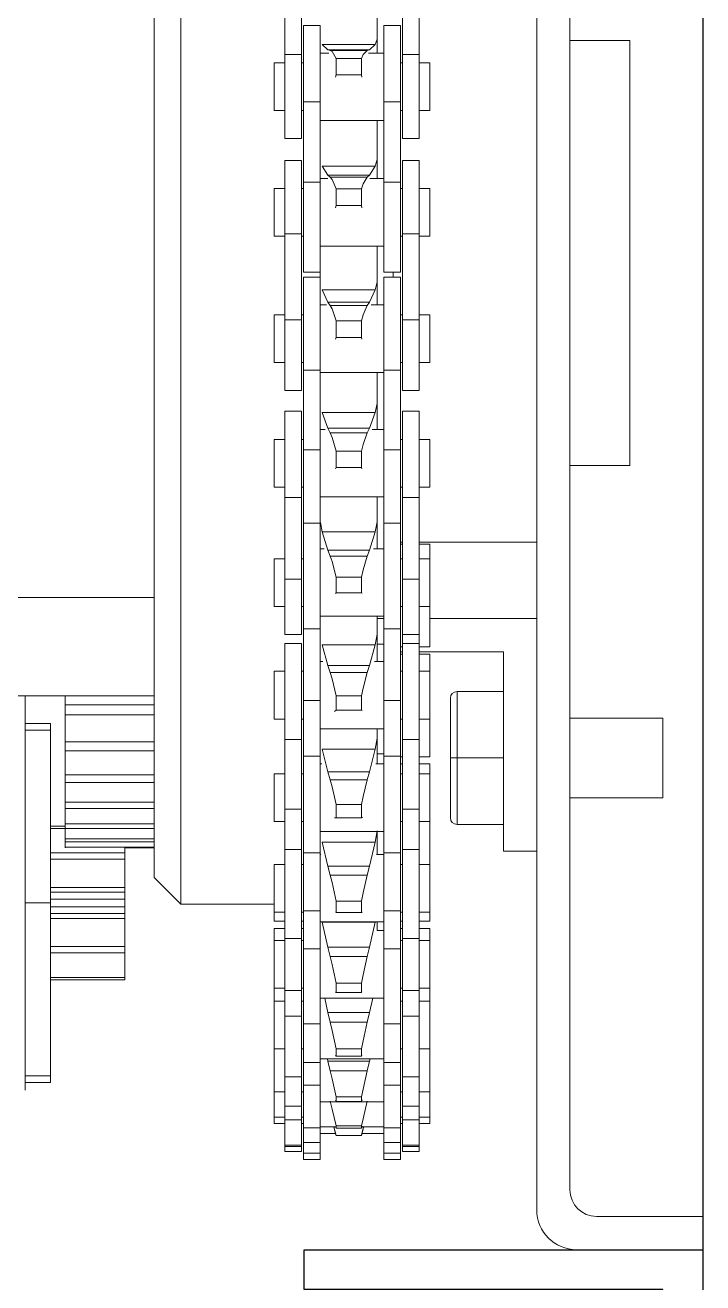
# Model space of a CAD drawing. Header units: millimetres. Extents: x 16974795 to 16999425, y -19668830 to -19651550.
# Drawn here: x 16993825.3 to 16993927.3, y -19660213 to -19660023.7 of the extents above; entities that cross this region are included whole.
import ezdxf

# ---------------------------------------------------------------- set-up
doc = ezdxf.new("R2010")
doc.units = ezdxf.units.MM
doc.header["$LTSCALE"] = 1200
doc.header["$MEASUREMENT"] = 0
doc.layers.get('0').update_dxf_attribs({"linetype": 'CONTINUOUS'})
doc.layers.add('가이드레일', color=4, linetype='CONTINUOUS')

# ---------------------------------------------------------------- blocks, each defined once
blk = doc.blocks.new('100K2')
at = {"color": 7, "linetype": 'Continuous', "lineweight": 15}
for p, q in [((1437.953, 278.294), (1437.953, 134.294)), ((1435.453, 276.794), (1435.453, 135.794)), ((1464.746, 157.294), (1464.746, 255.294)), ((1466.746, 253.294), (1466.746, 159.294)), ((1446.806, 227.466), (1446.806, 221.22)), ((1448.056, 221.22), (1448.056, 227.466)), ((1455.656, 221.22), (1455.656, 227.466)), ((1456.906, 227.466), (1456.906, 221.22)), ((1449.953, 222.381), (1449.953, 225.169)), ((1449.466, 223.424), (1448.216, 223.424)), ((1448.216, 217.656), (1448.216, 223.424)), ((1449.466, 217.656), (1449.466, 223.424)), ((1455.496, 223.424), (1454.246, 223.424)), ((1454.246, 223.424), (1454.246, 217.656)), ((1455.496, 223.424), (1455.496, 217.656)), ((1435.453, 222.294), (1430.953, 222.294)), ((1430.953, 222.294), (1430.953, 190.294)), ((1449.953, 222.381), (1450.103, 221.97)), ((1449.953, 221.341), (1449.953, 222.381)), ((1450.103, 221.97), (1450.535, 221.584)), ((1450.103, 221.97), (1454.096, 221.97)), ((1450.535, 221.584), (1450.71, 221.542)), ((1450.535, 221.584), (1453.664, 221.584)), ((1450.71, 221.542), (1453.489, 221.542)), ((1453.489, 221.542), (1453.664, 221.584)), ((1453.664, 221.584), (1454.096, 221.97)), ((1446.806, 220.596), (1446.006, 220.596)), ((1446.006, 220.596), (1446.006, 217.006)), ((1446.806, 221.22), (1446.806, 214.901)), ((1446.806, 221.22), (1448.056, 221.22)), ((1448.056, 214.901), (1448.056, 221.22)), ((1448.216, 220.596), (1448.056, 220.596)), ((1450.609, 221.341), (1449.466, 221.341)), ((1451.144, 219.699), (1451.144, 220.939)), ((1451.144, 220.939), (1453.055, 220.939)), ((1453.055, 219.699), (1453.055, 220.939)), ((1454.246, 221.341), (1453.59, 221.341)), ((1455.656, 220.596), (1455.496, 220.596)), ((1455.656, 221.22), (1456.906, 221.22)), ((1455.656, 214.901), (1455.656, 221.22)), ((1456.906, 221.22), (1456.906, 214.901)), ((1457.706, 220.596), (1456.906, 220.596)), ((1457.706, 220.596), (1457.706, 217.006)), ((1451.144, 219.699), (1451.105, 219.527)), ((1453.055, 219.699), (1451.144, 219.699)), ((1453.094, 219.527), (1453.055, 219.699)), ((1446.006, 217.006), (1446.806, 217.006)), ((1448.056, 217.006), (1448.216, 217.006)), ((1448.216, 217.656), (1449.466, 217.656)), ((1448.216, 211.611), (1448.216, 217.656)), ((1449.466, 211.611), (1449.466, 217.656)), ((1455.496, 217.656), (1454.246, 217.656)), ((1454.246, 217.656), (1454.246, 211.611)), ((1455.496, 217.656), (1455.496, 211.611)), ((1455.496, 217.006), (1455.656, 217.006)), ((1456.906, 217.006), (1457.706, 217.006)), ((1449.466, 216.261), (1454.246, 216.261)), ((1449.953, 213.332), (1449.953, 216.211)), ((1446.806, 214.901), (1448.056, 214.901)), ((1455.656, 214.901), (1456.906, 214.901)), ((1448.056, 213.247), (1446.806, 213.247)), ((1446.806, 213.247), (1446.806, 207.744)), ((1448.056, 207.744), (1448.056, 213.247)), ((1449.953, 213.332), (1450.103, 212.817)), ((1449.953, 211.887), (1449.953, 213.332)), ((1456.906, 213.247), (1455.656, 213.247)), ((1455.656, 207.744), (1455.656, 213.247)), ((1456.906, 213.247), (1456.906, 207.744)), ((1450.103, 212.817), (1450.535, 212.154)), ((1450.103, 212.817), (1454.096, 212.817)), ((1450.535, 212.154), (1450.71, 212.004)), ((1450.535, 212.154), (1453.664, 212.154)), ((1450.71, 212.004), (1453.489, 212.004)), ((1453.489, 212.004), (1453.664, 212.154)), ((1453.664, 212.154), (1454.096, 212.817)), ((1446.806, 211.142), (1446.006, 211.142)), ((1446.006, 211.142), (1446.006, 207.552)), ((1448.216, 211.142), (1448.056, 211.142)), ((1448.216, 211.611), (1449.466, 211.611)), ((1448.216, 204.847), (1448.216, 211.611)), ((1450.516, 211.887), (1449.466, 211.887)), ((1449.466, 204.847), (1449.466, 211.611)), ((1451.144, 209.855), (1451.144, 211.121)), ((1451.144, 211.121), (1453.055, 211.121)), ((1453.055, 209.855), (1453.055, 211.121)), ((1454.246, 211.887), (1453.683, 211.887)), ((1455.496, 211.611), (1454.246, 211.611)), ((1454.246, 211.611), (1454.246, 204.847)), ((1455.496, 211.611), (1455.496, 204.847)), ((1455.656, 211.142), (1455.496, 211.142)), ((1457.706, 211.142), (1456.906, 211.142)), ((1457.706, 211.142), (1457.706, 207.552)), ((1451.144, 209.855), (1451.105, 209.704)), ((1453.055, 209.855), (1451.144, 209.855)), ((1453.094, 209.704), (1453.055, 209.855)), ((1446.006, 207.552), (1446.806, 207.552)), ((1446.806, 207.744), (1448.056, 207.744)), ((1446.806, 207.744), (1446.806, 201.262)), ((1448.056, 201.262), (1448.056, 207.744)), ((1448.056, 207.552), (1448.216, 207.552)), ((1455.496, 207.552), (1455.656, 207.552)), ((1455.656, 207.744), (1456.906, 207.744)), ((1455.656, 201.262), (1455.656, 207.744)), ((1456.906, 207.744), (1456.906, 201.262)), ((1456.906, 207.552), (1457.706, 207.552)), ((1449.466, 206.807), (1454.246, 206.807)), ((1449.953, 204.126), (1449.953, 206.807)), ((1448.216, 204.847), (1449.466, 204.847)), ((1449.466, 204.467), (1448.216, 204.467)), ((1448.216, 197.484), (1448.216, 204.467)), ((1448.746, 204.847), (1448.746, 204.467)), ((1449.466, 197.484), (1449.466, 204.467)), ((1454.246, 204.847), (1455.496, 204.847)), ((1454.246, 204.467), (1454.246, 204.847)), ((1455.496, 204.467), (1454.246, 204.467)), ((1454.246, 204.467), (1454.246, 197.484)), ((1455.496, 204.467), (1455.496, 197.484)), ((1449.953, 204.126), (1450.103, 203.517)), ((1449.953, 202.391), (1449.953, 204.126)), ((1450.103, 203.517), (1450.535, 202.594)), ((1450.103, 203.517), (1454.096, 203.517)), ((1453.664, 202.594), (1454.096, 203.517)), ((1450.535, 202.594), (1450.71, 202.339)), ((1450.535, 202.594), (1453.664, 202.594)), ((1453.489, 202.339), (1453.664, 202.594)), ((1446.806, 201.646), (1446.006, 201.646)), ((1446.006, 201.646), (1446.006, 198.056)), ((1448.216, 201.646), (1448.056, 201.646)), ((1450.421, 202.391), (1449.466, 202.391)), ((1450.71, 202.339), (1453.489, 202.339)), ((1454.246, 202.391), (1453.778, 202.391)), ((1455.656, 201.646), (1455.496, 201.646)), ((1457.706, 201.646), (1456.906, 201.646)), ((1457.706, 201.646), (1457.706, 198.056)), ((1446.806, 201.262), (1448.056, 201.262)), ((1446.806, 201.262), (1446.806, 195.951)), ((1448.056, 195.951), (1448.056, 201.262)), ((1451.144, 199.932), (1451.144, 201.195)), ((1451.144, 201.195), (1453.055, 201.195)), ((1453.055, 199.932), (1453.055, 201.195)), ((1455.656, 201.262), (1456.906, 201.262)), ((1455.656, 195.951), (1455.656, 201.262)), ((1456.906, 201.262), (1456.906, 195.951)), ((1451.144, 199.932), (1451.106, 199.805)), ((1453.055, 199.932), (1451.144, 199.932)), ((1453.093, 199.805), (1453.055, 199.932)), ((1446.006, 198.056), (1446.806, 198.056)), ((1448.056, 198.056), (1448.216, 198.056)), ((1455.496, 198.056), (1455.656, 198.056)), ((1456.906, 198.056), (1457.706, 198.056)), ((1448.216, 197.484), (1449.466, 197.484)), ((1448.216, 191.491), (1448.216, 197.484)), ((1449.466, 191.491), (1449.466, 197.484)), ((1449.466, 197.311), (1454.246, 197.311)), ((1449.953, 194.968), (1449.953, 197.311)), ((1455.496, 197.484), (1454.246, 197.484)), ((1454.246, 197.484), (1454.246, 191.491)), ((1455.496, 197.484), (1455.496, 191.491)), ((1446.806, 195.951), (1448.056, 195.951)), ((1455.656, 195.951), (1456.906, 195.951)), ((1449.953, 194.968), (1450.103, 194.28)), ((1449.953, 193.013), (1449.953, 194.968)), ((1448.056, 194.386), (1446.806, 194.386)), ((1446.806, 194.386), (1446.806, 187.9)), ((1448.056, 187.9), (1448.056, 194.386)), ((1450.103, 194.28), (1450.535, 193.117)), ((1450.103, 194.28), (1454.096, 194.28)), ((1453.664, 193.117), (1454.096, 194.28)), ((1456.906, 194.386), (1455.656, 194.386)), ((1455.656, 187.9), (1455.656, 194.386)), ((1456.906, 194.386), (1456.906, 187.9)), ((1450.535, 193.117), (1450.71, 192.762)), ((1450.535, 193.117), (1453.664, 193.117)), ((1453.489, 192.762), (1453.664, 193.117)), ((1446.806, 192.268), (1446.006, 192.268)), ((1446.006, 192.268), (1446.006, 188.678)), ((1448.216, 192.268), (1448.056, 192.268)), ((1450.327, 193.013), (1449.466, 193.013)), ((1450.71, 192.762), (1453.489, 192.762)), ((1454.246, 193.013), (1453.872, 193.013)), ((1455.656, 192.268), (1455.496, 192.268)), ((1457.706, 192.268), (1456.906, 192.268)), ((1457.706, 192.268), (1457.706, 188.678)), ((1448.216, 191.491), (1449.466, 191.491)), ((1448.216, 185.973), (1448.216, 191.491)), ((1449.466, 185.973), (1449.466, 191.491)), ((1451.144, 190.151), (1451.144, 191.384)), ((1451.144, 191.384), (1453.055, 191.384)), ((1453.055, 190.151), (1453.055, 191.384)), ((1455.496, 191.491), (1454.246, 191.491)), ((1454.246, 191.491), (1454.246, 185.973)), ((1455.496, 191.491), (1455.496, 185.973)), ((1430.953, 190.294), (1435.453, 190.294)), ((1451.144, 190.151), (1451.106, 190.05)), ((1453.055, 190.151), (1451.144, 190.151)), ((1453.093, 190.05), (1453.055, 190.151)), ((1446.006, 188.678), (1446.806, 188.678)), ((1448.056, 188.678), (1448.216, 188.678)), ((1455.496, 188.678), (1455.656, 188.678)), ((1456.906, 188.678), (1457.706, 188.678)), ((1446.806, 187.9), (1448.056, 187.9)), ((1446.806, 187.9), (1446.806, 181.761)), ((1448.056, 181.761), (1448.056, 187.9)), ((1449.466, 187.933), (1454.246, 187.933)), ((1449.953, 186.063), (1449.953, 187.933)), ((1455.656, 187.9), (1456.906, 187.9)), ((1455.656, 181.761), (1455.656, 187.9)), ((1456.906, 187.9), (1456.906, 181.761)), ((1448.216, 185.973), (1449.466, 185.973)), ((1448.216, 178.013), (1448.216, 185.973)), ((1449.466, 178.013), (1449.466, 185.973)), ((1449.953, 186.063), (1450.103, 185.312)), ((1449.953, 184.034), (1449.953, 186.063)), ((1454.246, 185.973), (1455.496, 185.973)), ((1454.246, 185.973), (1454.246, 178.013)), ((1455.496, 185.973), (1455.496, 178.013)), ((1437.953, 184.544), (1446.806, 184.544)), ((1448.056, 184.544), (1448.216, 184.544)), ((1450.103, 185.312), (1450.535, 183.934)), ((1450.103, 185.312), (1454.096, 185.312)), ((1453.664, 183.934), (1454.096, 185.312)), ((1446.806, 184.372), (1446.006, 184.372)), ((1446.006, 184.372), (1446.006, 183.289)), ((1448.216, 184.372), (1448.056, 184.372)), ((1450.237, 184.034), (1449.466, 184.034)), ((1450.535, 183.934), (1450.71, 183.487)), ((1450.535, 183.934), (1453.664, 183.934)), ((1453.489, 183.487), (1453.664, 183.934)), ((1454.246, 184.034), (1453.962, 184.034)), ((1446.806, 183.289), (1446.006, 183.289)), ((1446.006, 183.289), (1446.006, 179.699)), ((1448.216, 183.289), (1448.056, 183.289)), ((1450.71, 183.487), (1453.489, 183.487)), ((1455.656, 183.289), (1455.496, 183.289)), ((1457.706, 183.289), (1456.906, 183.289)), ((1457.706, 183.289), (1457.706, 179.699)), ((1446.806, 181.761), (1448.056, 181.761)), ((1446.806, 181.761), (1446.806, 177.594)), ((1448.056, 177.594), (1448.056, 181.761)), ((1451.144, 180.73), (1451.144, 181.905)), ((1451.144, 181.905), (1453.055, 181.905)), ((1453.055, 180.73), (1453.055, 181.905)), ((1455.656, 181.761), (1456.906, 181.761)), ((1455.656, 177.594), (1455.656, 181.761)), ((1456.906, 181.761), (1456.906, 177.594)), ((1451.144, 180.73), (1451.103, 180.689)), ((1453.055, 180.73), (1451.144, 180.73)), ((1453.094, 180.67), (1453.055, 180.73)), ((1489.746, 180.363), (1466.746, 180.363)), ((1446.006, 179.699), (1446.806, 179.699)), ((1446.006, 179.699), (1446.006, 176.648)), ((1448.056, 179.699), (1448.216, 179.699)), ((1449.466, 178.954), (1454.246, 178.954)), ((1449.953, 177.61), (1449.953, 178.954)), ((1455.496, 179.699), (1455.656, 179.699)), ((1456.906, 179.699), (1457.706, 179.699)), ((1446.006, 178.794), (1437.953, 178.794)), ((1448.216, 178.013), (1449.466, 178.013)), ((1448.216, 172.613), (1448.216, 178.013)), ((1449.466, 178.794), (1449.953, 178.794)), ((1449.466, 172.613), (1449.466, 178.013)), ((1455.496, 178.013), (1454.246, 178.013)), ((1454.246, 178.013), (1454.246, 172.613)), ((1455.496, 178.013), (1455.496, 172.613)), ((1446.806, 177.594), (1448.056, 177.594)), ((1446.806, 177.594), (1446.806, 176.921)), ((1448.056, 176.921), (1448.056, 177.594)), ((1449.953, 177.61), (1450.103, 176.812)), ((1449.953, 175.561), (1449.953, 177.61)), ((1455.656, 177.594), (1456.906, 177.594)), ((1440.453, 176.294), (1446.806, 176.294)), ((1440.453, 161.294), (1440.453, 176.294)), ((1446.006, 176.648), (1446.806, 176.648)), ((1446.806, 176.114), (1446.006, 176.114)), ((1446.006, 176.114), (1446.006, 174.816)), ((1448.056, 176.921), (1446.806, 176.921)), ((1446.806, 176.921), (1446.806, 169.696)), ((1448.056, 169.696), (1448.056, 176.921)), ((1448.056, 176.648), (1448.216, 176.648)), ((1448.056, 176.294), (1448.216, 176.294)), ((1448.216, 176.114), (1448.056, 176.114)), ((1449.953, 176.859), (1449.466, 176.859)), ((1450.103, 176.812), (1450.535, 175.25)), ((1450.103, 176.812), (1454.096, 176.812)), ((1453.664, 175.25), (1454.096, 176.812)), ((1456.906, 176.921), (1455.656, 176.921)), ((1455.656, 169.696), (1455.656, 176.921)), ((1456.906, 176.921), (1456.906, 169.696)), ((1450.151, 175.561), (1449.466, 175.561)), ((1450.535, 175.25), (1450.71, 174.722)), ((1450.535, 175.25), (1453.664, 175.25)), ((1453.489, 174.722), (1453.664, 175.25)), ((1454.246, 175.561), (1454.048, 175.561)), ((1446.806, 174.816), (1446.006, 174.816)), ((1446.006, 174.816), (1446.006, 171.226)), ((1448.216, 174.816), (1448.056, 174.816)), ((1450.71, 174.722), (1453.489, 174.722)), ((1455.656, 174.816), (1455.496, 174.816)), ((1457.706, 174.816), (1456.906, 174.816)), ((1457.706, 174.816), (1457.706, 171.226)), ((1443.953, 173.294), (1440.453, 173.294)), ((1443.953, 168.294), (1443.953, 173.294)), ((1444.453, 172.794), (1444.453, 168.294)), ((1448.216, 172.613), (1449.466, 172.613)), ((1448.216, 168.422), (1448.216, 172.613)), ((1449.466, 168.422), (1449.466, 172.613)), ((1451.144, 171.881), (1451.144, 172.972)), ((1451.144, 172.972), (1453.055, 172.972)), ((1453.055, 171.881), (1453.055, 172.972)), ((1455.496, 172.613), (1454.246, 172.613)), ((1454.246, 172.613), (1454.246, 168.422)), ((1455.496, 172.613), (1455.496, 168.422)), ((1489.746, 172.971), (1466.746, 172.971)), ((1473.453, 172.29), (1466.746, 172.29)), ((1473.453, 171.54), (1473.453, 172.29)), ((1476.453, 143.294), (1476.453, 172.971)), ((1435.453, 171.294), (1428.453, 171.294)), ((1428.453, 168.294), (1428.453, 171.294)), ((1451.144, 171.881), (1451.103, 171.869)), ((1453.055, 171.881), (1451.144, 171.881)), ((1453.175, 171.786), (1453.055, 171.881)), ((1466.746, 171.54), (1473.453, 171.54)), ((1446.006, 171.226), (1446.806, 171.226)), ((1446.006, 171.226), (1446.006, 168.389)), ((1448.056, 171.226), (1448.216, 171.226)), ((1449.466, 170.481), (1454.246, 170.481)), ((1449.953, 169.798), (1449.953, 170.481)), ((1455.496, 171.226), (1455.656, 171.226)), ((1456.906, 171.226), (1457.706, 171.226)), ((1474.553, 170.384), (1474.553, 170.884)), ((1474.553, 170.884), (1476.453, 170.884)), ((1474.553, 170.384), (1474.553, 157.384)), ((1476.453, 170.384), (1474.553, 170.384)), ((1446.806, 169.696), (1448.056, 169.696)), ((1446.806, 169.696), (1446.806, 164.434)), ((1448.056, 164.434), (1448.056, 169.696)), ((1449.953, 169.798), (1450.103, 168.97)), ((1449.953, 167.851), (1449.953, 169.798)), ((1455.656, 169.696), (1456.906, 169.696)), ((1455.656, 164.434), (1455.656, 169.696)), ((1456.906, 169.696), (1456.906, 164.434)), ((1473.453, 169.501), (1466.746, 169.501)), ((1473.453, 168.828), (1473.453, 169.501)), ((1449.953, 168.6), (1449.466, 168.6)), ((1450.103, 168.97), (1454.096, 168.97)), ((1450.103, 168.97), (1450.535, 167.26)), ((1453.664, 167.26), (1454.096, 168.97)), ((1466.746, 168.828), (1473.453, 168.828)), ((1428.453, 165.294), (1428.453, 168.294)), ((1443.953, 168.294), (1440.453, 168.294)), ((1443.953, 163.294), (1443.953, 168.294)), ((1444.453, 168.294), (1443.953, 168.294)), ((1444.453, 168.294), (1444.453, 163.794)), ((1446.006, 168.389), (1446.806, 168.389)), ((1446.806, 167.855), (1446.006, 167.855)), ((1446.006, 167.855), (1446.006, 167.106)), ((1448.056, 168.389), (1448.216, 168.389)), ((1448.216, 167.855), (1448.056, 167.855)), ((1448.216, 168.422), (1449.466, 168.422)), ((1448.216, 161.145), (1448.216, 168.422)), ((1449.466, 161.145), (1449.466, 168.422)), ((1450.072, 167.851), (1449.466, 167.851)), ((1454.246, 167.851), (1454.127, 167.851)), ((1454.246, 168.422), (1455.496, 168.422)), ((1454.246, 168.422), (1454.246, 161.145)), ((1455.496, 168.422), (1455.496, 161.145)), ((1446.806, 167.106), (1446.006, 167.106)), ((1446.006, 167.106), (1446.006, 163.516)), ((1448.216, 167.106), (1448.056, 167.106)), ((1450.535, 167.26), (1450.71, 166.662)), ((1450.535, 167.26), (1453.664, 167.26)), ((1450.71, 166.662), (1453.489, 166.662)), ((1453.489, 166.662), (1453.664, 167.26)), ((1455.656, 167.106), (1455.496, 167.106)), ((1457.706, 167.106), (1456.906, 167.106)), ((1457.706, 167.106), (1457.706, 163.516)), ((1473.453, 167.036), (1466.746, 167.036)), ((1473.453, 166.458), (1473.453, 167.036)), ((1466.746, 166.458), (1473.453, 166.458)), ((1428.453, 165.294), (1435.453, 165.294)), ((1451.144, 163.8), (1451.144, 164.783)), ((1451.144, 164.783), (1453.055, 164.783)), ((1453.055, 163.8), (1453.055, 164.783)), ((1473.453, 164.962), (1466.746, 164.962)), ((1473.453, 164.495), (1473.453, 164.962)), ((1446.806, 164.434), (1448.056, 164.434)), ((1446.806, 164.434), (1446.806, 161.411)), ((1448.056, 161.411), (1448.056, 164.434)), ((1451.144, 163.8), (1451.078, 163.83)), ((1453.055, 163.8), (1451.144, 163.8)), ((1453.175, 163.798), (1453.055, 163.8)), ((1455.656, 164.434), (1456.906, 164.434)), ((1455.656, 161.411), (1455.656, 164.434)), ((1456.906, 164.434), (1456.906, 161.411)), ((1466.746, 164.495), (1473.453, 164.495)), ((1443.953, 163.294), (1440.453, 163.294)), ((1446.006, 163.516), (1446.806, 163.516)), ((1446.006, 163.516), (1446.006, 160.291)), ((1448.056, 163.516), (1448.216, 163.516)), ((1449.953, 162.801), (1450.103, 161.962)), ((1449.953, 161.036), (1449.953, 162.801)), ((1455.496, 163.516), (1455.656, 163.516)), ((1456.906, 163.516), (1457.706, 163.516)), ((1473.453, 163.336), (1466.746, 163.336)), ((1466.746, 162.993), (1473.453, 162.993)), ((1473.453, 162.993), (1473.453, 163.336)), ((1473.453, 163.175), (1474.553, 163.175)), ((1473.453, 162.993), (1474.553, 162.994)), ((1449.466, 162.771), (1454.246, 162.771)), ((1450.103, 161.962), (1454.096, 161.962)), ((1450.103, 161.962), (1450.535, 160.142)), ((1453.664, 160.142), (1454.096, 161.962)), ((1473.453, 162.202), (1466.746, 162.202)), ((1466.746, 161.993), (1473.453, 161.993)), ((1473.453, 161.993), (1473.453, 162.202)), ((1437.953, 161.294), (1440.453, 161.294)), ((1446.806, 161.411), (1448.056, 161.411)), ((1446.806, 161.411), (1446.806, 154.718)), ((1448.056, 154.718), (1448.056, 161.411)), ((1448.216, 161.145), (1449.466, 161.145)), ((1448.216, 156.805), (1448.216, 161.145)), ((1449.466, 156.805), (1449.466, 161.145)), ((1450.002, 161.036), (1449.466, 161.036)), ((1454.246, 161.036), (1454.197, 161.036)), ((1455.496, 161.145), (1454.246, 161.145)), ((1454.246, 161.145), (1454.246, 156.805)), ((1455.496, 161.145), (1455.496, 156.805)), ((1455.656, 161.411), (1456.906, 161.411)), ((1455.656, 154.718), (1455.656, 161.411)), ((1456.906, 161.411), (1456.906, 154.718)), ((1473.453, 161.592), (1466.746, 161.592)), ((1466.746, 161.522), (1468.953, 161.522)), ((1468.953, 161.145), (1474.553, 161.145)), ((1468.953, 160.67), (1468.953, 161.145)), ((1473.453, 161.522), (1473.453, 161.592)), ((1446.806, 160.291), (1446.006, 160.291)), ((1446.006, 160.291), (1446.006, 156.701)), ((1448.216, 160.291), (1448.056, 160.291)), ((1450.535, 160.142), (1450.71, 159.488)), ((1450.535, 160.142), (1453.664, 160.142)), ((1453.489, 159.488), (1453.664, 160.142)), ((1455.656, 160.291), (1455.496, 160.291)), ((1457.706, 160.291), (1456.906, 160.291)), ((1457.706, 160.291), (1457.706, 156.701)), ((1468.953, 160.67), (1474.553, 160.67)), ((1450.71, 159.488), (1453.489, 159.488)), ((1464.746, 157.294), (1466.746, 159.294)), ((1468.953, 158.544), (1474.553, 158.544)), ((1474.553, 158.188), (1468.953, 158.188)), ((1451.144, 156.669), (1451.144, 157.521)), ((1451.144, 157.521), (1453.055, 157.521)), ((1453.055, 156.669), (1453.055, 157.521)), ((1457.706, 157.294), (1464.746, 157.294)), ((1468.953, 157.678), (1474.553, 157.678)), ((1468.953, 157.092), (1468.953, 157.678)), ((1476.453, 157.384), (1474.553, 157.384)), ((1476.453, 157.384), (1474.553, 157.384)), ((1474.553, 144.384), (1474.553, 157.384)), ((1446.006, 156.701), (1446.806, 156.701)), ((1446.006, 156.701), (1446.006, 156.006)), ((1448.056, 156.701), (1448.216, 156.701)), ((1448.216, 156.805), (1449.466, 156.805)), ((1448.216, 153.923), (1448.216, 156.805)), ((1449.466, 153.923), (1449.466, 156.805)), ((1451.144, 156.669), (1451.103, 156.717)), ((1453.055, 156.669), (1451.144, 156.669)), ((1453.092, 156.688), (1453.055, 156.669)), ((1455.496, 156.805), (1454.246, 156.805)), ((1454.246, 156.805), (1454.246, 153.923)), ((1455.496, 156.805), (1455.496, 153.923)), ((1455.496, 156.701), (1455.656, 156.701)), ((1456.906, 156.701), (1457.706, 156.701)), ((1457.706, 156.701), (1457.706, 156.006)), ((1468.953, 157.092), (1474.553, 157.092)), ((1468.953, 156.581), (1474.553, 156.581)), ((1468.953, 156.226), (1474.553, 156.226)), ((1446.006, 156.006), (1446.806, 156.006)), ((1446.806, 155.461), (1446.006, 155.461)), ((1446.006, 155.461), (1446.006, 154.557)), ((1448.056, 156.006), (1448.216, 156.006)), ((1448.216, 155.461), (1448.056, 155.461)), ((1449.466, 155.956), (1454.246, 155.956)), ((1449.953, 155.302), (1449.466, 155.302)), ((1449.953, 155.302), (1449.953, 155.956)), ((1450.103, 155.945), (1454.096, 155.945)), ((1450.103, 155.945), (1450.535, 154.055)), ((1453.664, 154.055), (1454.096, 155.945)), ((1455.496, 156.006), (1455.656, 156.006)), ((1455.656, 155.461), (1455.496, 155.461)), ((1456.906, 156.006), (1457.706, 156.006)), ((1457.706, 155.461), (1456.906, 155.461)), ((1457.706, 155.461), (1457.706, 154.557)), ((1446.806, 154.557), (1446.006, 154.557)), ((1446.006, 154.557), (1446.006, 150.967)), ((1446.806, 154.718), (1448.056, 154.718)), ((1446.806, 154.718), (1446.806, 150.804)), ((1448.056, 150.804), (1448.056, 154.718)), ((1448.216, 154.557), (1448.056, 154.557)), ((1455.656, 154.557), (1455.496, 154.557)), ((1455.656, 154.718), (1456.906, 154.718)), ((1455.656, 150.804), (1455.656, 154.718)), ((1456.906, 154.718), (1456.906, 150.804)), ((1457.706, 154.557), (1456.906, 154.557)), ((1457.706, 154.557), (1457.706, 150.967)), ((1448.216, 153.923), (1449.466, 153.923)), ((1448.216, 148.279), (1448.216, 153.923)), ((1449.466, 148.279), (1449.466, 153.923)), ((1450.535, 154.055), (1450.71, 153.359)), ((1450.535, 154.055), (1453.664, 154.055)), ((1450.71, 153.359), (1453.489, 153.359)), ((1453.489, 153.359), (1453.664, 154.055)), ((1454.246, 153.923), (1455.496, 153.923)), ((1454.246, 153.923), (1454.246, 148.279)), ((1455.496, 153.923), (1455.496, 148.279)), ((1468.953, 154.1), (1474.553, 154.1)), ((1468.953, 153.625), (1468.953, 154.1)), ((1468.953, 153.625), (1474.553, 153.625)), ((1468.953, 151.776), (1474.553, 151.776)), ((1468.953, 151.594), (1468.953, 151.776)), ((1468.953, 151.594), (1474.553, 151.594)), ((1468.953, 151.594), (1474.553, 151.594)), ((1446.006, 150.967), (1446.806, 150.967)), ((1446.006, 150.967), (1446.006, 150.002)), ((1446.806, 150.804), (1448.056, 150.804)), ((1446.806, 150.804), (1446.806, 148.862)), ((1448.056, 150.967), (1448.216, 150.967)), ((1448.056, 148.862), (1448.056, 150.804)), ((1451.144, 150.646), (1451.107, 150.695)), ((1451.144, 150.646), (1451.144, 151.348)), ((1451.144, 151.348), (1453.055, 151.348)), ((1453.055, 150.646), (1451.144, 150.646)), ((1453.055, 150.646), (1453.055, 151.348)), ((1453.092, 150.695), (1453.055, 150.646)), ((1455.496, 150.967), (1455.656, 150.967)), ((1455.656, 150.804), (1456.906, 150.804)), ((1455.656, 148.862), (1455.656, 150.804)), ((1456.906, 150.967), (1457.706, 150.967)), ((1456.906, 150.804), (1456.906, 148.862)), ((1457.706, 150.967), (1457.706, 150.002)), ((1446.806, 150.002), (1446.006, 150.002)), ((1446.006, 150.002), (1446.006, 146.412)), ((1448.216, 150.002), (1448.056, 150.002)), ((1449.466, 150.222), (1454.246, 150.222)), ((1450.29, 150.222), (1450.535, 149.135)), ((1453.664, 149.135), (1453.909, 150.222)), ((1455.656, 150.002), (1455.496, 150.002)), ((1457.706, 150.002), (1456.906, 150.002)), ((1457.706, 150.002), (1457.706, 146.412)), ((1446.806, 148.862), (1448.056, 148.862)), ((1446.806, 148.862), (1446.806, 144.307)), ((1448.056, 144.307), (1448.056, 148.857)), ((1450.535, 149.135), (1450.71, 148.413)), ((1450.535, 149.135), (1453.664, 149.135)), ((1453.489, 148.413), (1453.664, 149.135)), ((1455.656, 148.862), (1456.906, 148.862)), ((1455.656, 144.307), (1455.656, 148.862)), ((1456.906, 148.862), (1456.906, 144.307)), ((1448.216, 148.279), (1449.466, 148.279)), ((1448.216, 145.384), (1448.216, 148.279)), ((1449.466, 145.384), (1449.466, 148.279)), ((1450.71, 148.413), (1453.489, 148.413)), ((1455.496, 148.279), (1454.246, 148.279)), ((1454.246, 148.279), (1454.246, 145.384)), ((1455.496, 148.279), (1455.496, 145.384)), ((1446.006, 146.412), (1446.806, 146.412)), ((1446.006, 146.412), (1446.006, 143.162)), ((1448.056, 146.412), (1448.216, 146.412)), ((1451.144, 145.866), (1451.107, 145.943)), ((1451.144, 145.866), (1451.144, 146.403)), ((1451.144, 146.403), (1453.055, 146.403)), ((1453.055, 145.866), (1451.144, 145.866)), ((1453.055, 145.866), (1453.055, 146.403)), ((1453.092, 145.943), (1453.055, 145.866)), ((1455.496, 146.412), (1455.656, 146.412)), ((1456.906, 146.412), (1457.706, 146.412)), ((1457.706, 146.412), (1457.706, 143.162)), ((1448.216, 145.384), (1449.466, 145.384)), ((1448.216, 143.666), (1448.216, 145.384)), ((1449.466, 145.667), (1454.246, 145.667)), ((1449.466, 143.666), (1449.466, 145.384)), ((1450.495, 145.667), (1450.535, 145.491)), ((1450.535, 145.491), (1450.71, 144.759)), ((1450.535, 145.491), (1453.664, 145.491)), ((1453.489, 144.759), (1453.664, 145.491)), ((1453.664, 145.491), (1453.704, 145.667)), ((1455.496, 145.384), (1454.246, 145.384)), ((1454.246, 145.384), (1454.246, 143.666)), ((1455.496, 145.384), (1455.496, 143.666)), ((1446.806, 144.307), (1448.056, 144.307)), ((1446.806, 144.307), (1446.806, 142.093)), ((1448.056, 142.093), (1448.056, 144.307)), ((1450.71, 144.759), (1453.489, 144.759)), ((1455.656, 144.307), (1456.906, 144.307)), ((1455.656, 142.093), (1455.656, 144.307)), ((1456.906, 144.307), (1456.906, 142.093)), ((1474.553, 144.384), (1476.453, 144.384)), ((1474.553, 143.884), (1474.553, 144.384)), ((1476.453, 143.884), (1474.553, 143.884)), ((1446.006, 143.162), (1446.806, 143.162)), ((1446.006, 143.162), (1446.006, 141.272)), ((1448.056, 143.162), (1448.216, 143.162)), ((1448.216, 143.666), (1449.466, 143.666)), ((1448.216, 140.457), (1448.216, 143.666)), ((1449.466, 140.457), (1449.466, 143.666)), ((1454.246, 143.666), (1455.496, 143.666)), ((1454.246, 143.666), (1454.246, 140.457)), ((1455.496, 143.666), (1455.496, 140.457)), ((1455.496, 143.162), (1455.656, 143.162)), ((1456.906, 143.162), (1457.706, 143.162)), ((1457.706, 143.162), (1457.706, 141.272)), ((1446.806, 142.093), (1448.056, 142.093)), ((1446.806, 142.093), (1446.806, 141.057)), ((1448.056, 141.057), (1448.056, 142.093)), ((1449.466, 142.417), (1454.246, 142.417)), ((1451.144, 142.436), (1451.103, 142.561)), ((1451.144, 142.436), (1451.144, 142.796)), ((1451.144, 142.796), (1453.055, 142.796)), ((1453.055, 142.436), (1451.144, 142.436)), ((1453.055, 142.436), (1453.055, 142.796)), ((1453.093, 142.548), (1453.055, 142.436)), ((1455.656, 142.093), (1456.906, 142.093)), ((1455.656, 141.057), (1455.656, 142.093)), ((1456.906, 142.093), (1456.906, 141.057)), ((1446.006, 141.272), (1446.806, 141.272)), ((1446.006, 141.272), (1446.006, 140.794)), ((1446.806, 141.057), (1448.056, 141.057)), ((1446.806, 141.057), (1446.806, 139.167)), ((1448.056, 141.272), (1448.216, 141.272)), ((1448.056, 139.167), (1448.056, 141.057)), ((1455.496, 141.272), (1455.656, 141.272)), ((1455.656, 141.057), (1456.906, 141.057)), ((1455.656, 139.167), (1455.656, 141.057)), ((1456.906, 141.272), (1457.706, 141.272)), ((1456.906, 141.057), (1456.906, 139.167)), ((1457.706, 141.272), (1457.706, 140.794)), ((1446.006, 140.794), (1446.806, 140.794)), ((1448.056, 140.794), (1448.216, 140.794)), ((1448.216, 140.457), (1449.466, 140.457)), ((1448.216, 139.362), (1448.216, 140.457)), ((1449.466, 140.527), (1451.118, 140.527)), ((1449.466, 139.362), (1449.466, 140.457)), ((1450.984, 140.527), (1451.136, 139.915)), ((1451.144, 140.433), (1451.103, 140.579)), ((1451.144, 140.433), (1451.144, 140.607)), ((1451.144, 140.607), (1453.055, 140.607)), ((1453.055, 140.433), (1451.144, 140.433)), ((1453.055, 140.433), (1453.055, 140.607)), ((1453.093, 140.568), (1453.055, 140.433)), ((1453.055, 139.886), (1453.215, 140.527)), ((1453.063, 139.915), (1453.215, 140.527)), ((1453.082, 140.527), (1454.246, 140.527)), ((1454.246, 140.457), (1455.496, 140.457)), ((1454.246, 140.457), (1454.246, 139.362)), ((1455.496, 140.794), (1455.656, 140.794)), ((1455.496, 140.457), (1455.496, 139.362)), ((1456.906, 140.794), (1457.706, 140.794)), ((1446.806, 139.167), (1448.056, 139.167)), ((1446.806, 139.167), (1446.806, 139.072)), ((1448.056, 139.072), (1448.056, 139.167)), ((1448.216, 139.362), (1449.466, 139.362)), ((1448.216, 138.562), (1448.216, 139.362)), ((1449.466, 140.049), (1451.103, 140.049)), ((1449.466, 138.562), (1449.466, 139.362)), ((1451.144, 139.886), (1453.055, 139.886)), ((1453.096, 140.049), (1454.246, 140.049)), ((1455.496, 139.362), (1454.246, 139.362)), ((1454.246, 139.362), (1454.246, 138.562)), ((1455.496, 139.362), (1455.496, 138.562)), ((1455.656, 139.167), (1456.906, 139.167)), ((1455.656, 139.072), (1455.656, 139.167)), ((1456.906, 139.167), (1456.906, 139.072)), ((1446.806, 139.072), (1448.056, 139.072)), ((1446.806, 139.072), (1446.806, 138.689)), ((1446.806, 138.689), (1448.056, 138.689)), ((1448.056, 138.689), (1448.056, 139.072)), ((1448.216, 138.562), (1449.466, 138.562)), ((1448.216, 138.089), (1448.216, 138.562)), ((1449.466, 138.089), (1449.466, 138.562)), ((1454.246, 138.562), (1455.496, 138.562)), ((1454.246, 138.562), (1454.246, 138.089)), ((1455.496, 138.562), (1455.496, 138.089)), ((1455.656, 139.072), (1456.906, 139.072)), ((1455.656, 138.689), (1455.656, 139.072)), ((1455.656, 138.689), (1456.906, 138.689)), ((1456.906, 139.072), (1456.906, 138.689)), ((1448.216, 138.089), (1449.466, 138.089)), ((1454.246, 138.089), (1455.496, 138.089)), ((1425.453, 131.294), (1425.453, 133.794)), ((1425.453, 133.794), (1433.453, 133.794)), ((1434.953, 131.294), (1425.453, 131.294))]:
    blk.add_line(p, q, dxfattribs=at)
at = {"color": 7, "linetype": 'Continuous', "lineweight": 15, "flags": 128}
for points in [[(1450.71, 221.542), (1451.024, 221.224), (1451.144, 220.939)], [(1453.055, 220.939), (1453.344, 221.46), (1453.489, 221.542)], [(1450.71, 212.004), (1451.024, 211.486), (1451.144, 211.121)], [(1453.055, 211.121), (1453.344, 211.831), (1453.489, 212.004)], [(1450.71, 202.339), (1451.024, 201.632), (1451.144, 201.195)], [(1453.055, 201.195), (1453.344, 202.079), (1453.489, 202.339)], [(1450.71, 192.762), (1451.024, 191.882), (1451.144, 191.384)], [(1453.055, 191.384), (1453.344, 192.421), (1453.489, 192.762)], [(1454.096, 185.312), (1454.238, 186.014), (1454.246, 186.063)], [(1450.71, 183.487), (1451.024, 182.455), (1451.144, 181.905)], [(1453.055, 181.905), (1453.344, 183.073), (1453.489, 183.487)], [(1450.71, 174.722), (1451.024, 173.559), (1451.144, 172.972)], [(1453.055, 172.972), (1453.344, 174.244), (1453.489, 174.722)], [(1450.71, 166.662), (1451.024, 165.395), (1451.144, 164.783)], [(1453.055, 164.783), (1453.344, 166.131), (1453.489, 166.662)], [(1450.71, 159.488), (1451.024, 158.145), (1451.144, 157.521)], [(1453.055, 157.521), (1453.344, 158.914), (1453.489, 159.488)], [(1450.71, 153.359), (1451.024, 151.97), (1451.144, 151.348)], [(1453.055, 151.348), (1453.344, 152.757), (1453.489, 153.359)], [(1450.71, 148.413), (1451.024, 147.008), (1451.144, 146.403)], [(1453.055, 146.403), (1453.344, 147.795), (1453.489, 148.413)], [(1450.71, 144.759), (1451.024, 143.371), (1451.144, 142.796)], [(1453.055, 142.796), (1453.344, 144.14), (1453.489, 144.759)], [(1450.71, 142.48), (1451.024, 141.14), (1451.144, 140.607)], [(1453.055, 140.607), (1453.344, 141.873), (1453.489, 142.48)], [(1450.984, 140.527), (1451.024, 140.364), (1451.144, 139.886)]]:
    blk.add_lwpolyline(points, dxfattribs=at)
at = {"color": 7, "linetype": 'Continuous', "lineweight": 15}
for centre, radius, start, end in [((1443.953, 172.794), 0.5, 0, 90), ((1443.953, 163.794), 0.5, 270, 0), ((1433.453, 135.794), 2, 270, 0), ((1434.953, 134.294), 3, 270, 0)]:
    blk.add_arc(centre, radius, start, end, dxfattribs=at)
for points in [[(1473.453, 172.971), (1473.453, 172.29)], [(1473.453, 164.495), (1473.453, 163.336)], [(1473.453, 162.993), (1473.453, 162.202)], [(1473.453, 161.993), (1473.453, 161.592)], [(1468.953, 161.143), (1468.953, 161.522)]]:
    blk.add_open_spline(points, degree=1, dxfattribs=at)
for points, knots in [([(1473.453, 171.676), (1473.453, 171.627), (1473.453, 171.528), (1473.453, 171.348), (1473.453, 171.177), (1473.453, 170.894), (1473.453, 170.402), (1473.453, 169.848), (1473.453, 169.501)], [0, 0, 0, 0, 0.067893, 0.135809, 0.203579, 0.271468, 0.543427, 1, 1, 1, 1]), ([(1473.453, 168.828), (1473.453, 168.793), (1473.453, 168.545), (1473.453, 168.007), (1473.453, 167.41), (1473.453, 167.036)], [0, 0, 0, 0, 0.057014, 0.409029, 1, 1, 1, 1]), ([(1473.453, 166.458), (1473.453, 166.342), (1473.453, 165.862), (1473.453, 165.35), (1473.453, 164.962)], [0, 0, 0, 0, 0.24326, 1, 1, 1, 1]), ([(1468.953, 158.544), (1468.953, 158.599), (1468.953, 158.709), (1468.953, 158.884), (1468.953, 159.044), (1468.953, 159.323), (1468.953, 159.457), (1468.953, 160.062), (1468.953, 160.484), (1468.953, 160.67)], [0, 0, 0, 0, 0.062655, 0.125249, 0.187859, 0.250505, 0.50057, 0.779388, 1, 1, 1, 1]), ([(1468.953, 158.13), (1468.953, 158.121), (1468.953, 158.1), (1468.953, 158.159), (1468.953, 158.246), (1468.953, 158.38), (1468.953, 158.489), (1468.953, 158.544)], [0, 0, 0, 0, 0.177396, 0.383119, 0.588716, 0.794251, 1, 1, 1, 1]), ([(1468.953, 157.678), (1468.953, 157.822), (1468.953, 158.073), (1468.953, 158.148), (1468.953, 158.18)], [0, 0, 0, 0, 0.575445, 1, 1, 1, 1]), ([(1468.953, 156.591), (1468.953, 156.639), (1468.953, 156.726), (1468.953, 156.978), (1468.953, 157.092)], [0, 0, 0, 0, 0.547168, 1, 1, 1, 1]), ([(1468.953, 156.226), (1468.953, 156.281), (1468.953, 156.39), (1468.953, 156.523), (1468.953, 156.611), (1468.953, 156.669), (1468.953, 156.649), (1468.953, 156.64)], [0, 0, 0, 0, 0.205689, 0.411173, 0.616714, 0.822377, 1, 1, 1, 1]), ([(1468.953, 154.1), (1468.953, 154.337), (1468.953, 154.759), (1468.953, 155.33), (1468.953, 155.447), (1468.953, 155.725), (1468.953, 155.885), (1468.953, 156.061), (1468.953, 156.171), (1468.953, 156.226)], [0, 0, 0, 0, 0.280366, 0.499634, 0.749596, 0.812218, 0.874802, 0.937369, 1, 1, 1, 1]), ([(1468.953, 151.776), (1468.953, 152.024), (1468.953, 152.468), (1468.953, 153.123), (1468.953, 153.463), (1468.953, 153.624)], [0, 0, 0, 0, 0.4020578, 0.7164976, 1, 1, 1, 1])]:
    blk.add_open_spline(points, degree=3, knots=knots, dxfattribs=at)

msp = doc.modelspace()

# ---------------------------------------------------------------- linework, layer by layer
at = {"color": 3}
msp.add_line((16993927.26835, -19659526.19199), (16993927.26835, -19660447.40578), dxfattribs=at)
at = {"layer": '가이드레일'}
msp.add_lwpolyline([(16993867.26835, -19660207.99619), (16993927.26835, -19660207.99619), (16993927.26835, -19660267.99619), (16993921.26835, -19660267.99619), (16993921.26835, -19660213.99619), (16993867.26835, -19660213.99619), (16993867.26835, -19660207.99619)], dxfattribs=at)

# ---------------------------------------------------------------- block references
at = {"xscale": -2, "yscale": 2, "zscale": 2}
msp.add_blockref('100K2', (16996778.17469, -19660470.58499), dxfattribs=at)

doc.saveas('drawing.dxf')
